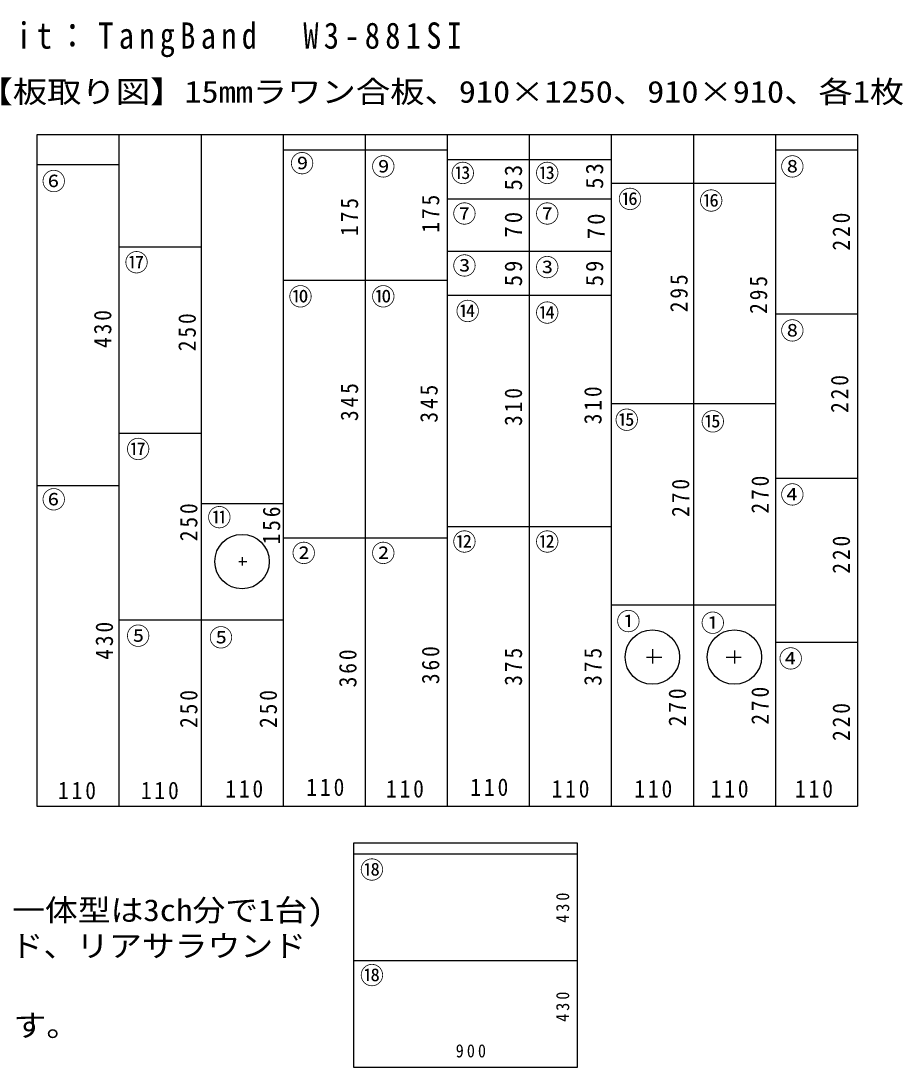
# Model space of a CAD drawing. Units: millimetres, scale not verified. Extents: x -1359 to 819, y -631 to 776.
# Drawn here: x -363 to 819, y -631 to 771 of the extents above; entities that cross this region are included whole.
import ezdxf
from ezdxf.enums import TextEntityAlignment as Align

# ---------------------------------------------------------------- set-up
doc = ezdxf.new("R2010")
doc.units = ezdxf.units.MM
doc.header["$LTSCALE"] = 8
doc.layers.add('0-0', color=7, linetype='Continuous')
doc.styles.add('ＭＳ ゴシック', font='')
doc.styles.get('ＭＳ ゴシック').set_extended_font_data('MS Gothic')

msp = doc.modelspace()

# ---------------------------------------------------------------- linework, layer by layer
at = {"layer": '0-0'}
for p, q in [((-341.658, 618.713), (-341.658, -281.287)), ((758.342, 618.713), (-341.658, 618.713)), ((-231.658, 618.713), (-231.658, -281.287)), ((-121.658, 618.713), (-121.658, -281.287)), ((-11.658, 618.713), (-11.658, -281.287)), ((98.342, 618.713), (98.342, -281.287)), ((208.342, 618.713), (208.342, -281.287)), ((318.342, 618.713), (318.342, -281.287)), ((428.342, 618.713), (428.342, -281.287)), ((538.342, 618.713), (538.342, -281.287)), ((648.342, 618.713), (648.342, -281.287)), ((758.342, 618.713), (758.342, -281.287)), ((-11.658, 598.713), (208.342, 598.713)), ((648.342, 598.713), (758.342, 598.713)), ((-341.658, 578.713), (-231.658, 578.713)), ((208.342, 585.713), (428.342, 585.713)), ((428.342, 553.713), (648.342, 553.713)), ((208.342, 532.713), (428.342, 532.713)), ((-231.658, 468.713), (-121.658, 468.713)), ((208.342, 462.713), (428.342, 462.713)), ((-11.658, 423.713), (208.342, 423.713)), ((208.342, 403.713), (428.342, 403.713)), ((648.342, 378.713), (758.342, 378.713)), ((428.342, 258.713), (648.342, 258.713)), ((-231.658, 218.713), (-121.658, 218.713)), ((648.342, 158.713), (758.342, 158.713)), ((-341.658, 148.713), (-231.658, 148.713)), ((-121.658, 124.713), (-11.658, 124.713)), ((208.342, 93.713), (428.342, 93.713)), ((-11.658, 78.713), (208.342, 78.713)), ((-71.137, 46.713), (-60.346, 46.713)), ((-66.658, 52.501), (-66.658, 41.347)), ((428.342, -11.287), (648.342, -11.287)), ((-231.658, -31.287), (-11.658, -31.287)), ((648.342, -61.287), (758.342, -61.287)), ((475.726, -81.287), (495.843, -81.287)), ((483.342, -70.849), (483.342, -89.685)), ((582.274, -81.287), (602.391, -81.287)), ((593.342, -72.298), (593.342, -89.685)), ((-341.658, -281.287), (758.342, -281.287)), ((82.85, -344.735), (382.85, -344.735)), ((82.85, -487.735), (382.85, -487.735))]:
    msp.add_line(p, q, dxfattribs=at)
msp.add_lwpolyline([(82.85, -630.735), (382.85, -630.735), (382.85, -330.735), (82.85, -330.735)], close=True, dxfattribs=at)
for centre in [(-66.658, 46.713), (483.342, -81.287), (593.342, -81.287)]:
    msp.add_circle(centre, 36.5, dxfattribs=at)

# ---------------------------------------------------------------- texts
at = {"layer": '0-0', "style": 'ＭＳ ゴシック'}
for s, width, p in [('【板取り図】15mmラワン合板、910×1250、910×910、各1枚', 1.15, (-420, 652.85)), ('独立型フロントL、R、センター各1台(一体型は3ch分で1台)', 1.1, (-1122.902, -443.938)), ('フロントサラウンド、サイドサラウンド、リアサラウンド', 1.1, (-1125.078, -491.813)), ('計9台で15mmラワン合板を1.5枚使います。', 1.1, (-1120.725, -598.446))]:
    msp.add_text(s, height=29.33, dxfattribs=dict(at, width=width)).set_placement(p, align=Align.BOTTOM_LEFT)
at = {"layer": '0-0', "color": 5, "style": 'ＭＳ ゴシック'}
for s, p in [('⑨', (-2.176, 561.451)), ('⑨', (106.632, 557.098)), ('⑧', (655.026, 557.098)), ('⑬', (213.264, 548.394)), ('⑬', (326.425, 548.394)), ('⑥', (-335.13, 537.513)), ('⑯', (437.409, 513.575)), ('⑯', (546.218, 511.399)), ('⑦', (215.44, 493.99)), ('⑦', (326.425, 493.99)), ('⑰', (-224.145, 428.705)), ('③', (215.44, 424.352)), ('③', (326.425, 422.176)), ('⑩', (-4.352, 383.005)), ('⑩', (106.632, 383.005)), ('⑭', (219.793, 363.42)), ('⑭', (326.425, 361.244)), ('⑧', (655.026, 337.306)), ('⑮', (433.057, 217.617)), ('⑮', (548.394, 215.44)), ('⑰', (-221.969, 178.446)), ('⑥', (-335.13, 110.984)), ('④', (655.026, 117.513)), ('⑪', (-113.161, 87.047)), ('⑫', (215.44, 54.404)), ('⑫', (326.425, 54.404)), ('②', (0, 39.171)), ('②', (106.632, 39.171)), ('①', (435.233, -52.228)), ('①', (548.394, -54.404)), ('⑤', (-221.969, -71.813)), ('⑤', (-110.984, -73.99)), ('④', (652.85, -102.28)), ('⑱', (91.399, -385.181)), ('⑱', (91.399, -526.632))]:
    msp.add_text(s, height=23.46, dxfattribs=at).set_placement(p, align=Align.BOTTOM_LEFT)
at = {"layer": '0-0', "color": 5, "insert": (-424.352, 722.487), "char_height": 35.19, "attachment_point": 7, "style": 'ＭＳ ゴシック'}
msp.add_mtext('\\T1.35;\\W0.85;unit：TangBand\u3000W3-881SI', dxfattribs=at)
at = {"layer": '0-0', "attachment_point": 7, "rotation": 90, "style": 'ＭＳ ゴシック'}
for s, insert, char_height in [('\\T1.27;\\W0.95;53', (309.016, 544.041), 23.46), ('\\T1.27;\\W0.95;53', (417.824, 546.218), 23.46), ('\\T1.27;\\W0.9;175', (198.031, 487.461), 23.46), ('\\T1.27;\\W0.9;175', (89.223, 483.109), 23.46), ('\\T1.27;\\W0.95;70', (309.016, 480.933), 23.46), ('\\T1.27;\\W0.95;70', (420, 478.756), 23.46), ('\\T1.27;\\W0.9;220', (748.601, 463.523), 23.46), ('\\T1.27;\\W0.95;59', (309.016, 415.648), 23.46), ('\\T1.27;\\W0.95;59', (417.824, 415.648), 23.46), ('\\T1.27;\\W0.9;295', (530.984, 380.829), 23.46), ('\\T1.27;\\W0.9;295', (637.617, 378.653), 23.46), ('\\T1.27;\\W0.9;430', (-241.554, 332.953), 23.46), ('\\T1.27;\\W0.9;250', (-128.394, 328.601), 23.46), ('\\T1.27;\\W0.9;220', (746.425, 245.907), 23.46), ('\\T1.27;\\W0.9;345', (89.223, 235.026), 23.46), ('\\T1.27;\\W0.9;345', (195.855, 232.85), 23.46), ('\\T1.27;\\W0.9;310', (309.016, 228.497), 23.46), ('\\T1.27;\\W0.9;310', (415.648, 230.674), 23.46), ('\\T1.27;\\W0.9;270', (533.161, 106.632), 23.46), ('\\T1.27;\\W0.9;270', (639.793, 110.984), 23.46), ('\\T1.27;\\W0.9;250', (-126.218, 73.99), 23.46), ('\\T1.27;\\W0.9;156', (-15.233, 69.637), 23.46), ('\\T1.27;\\W0.9;220', (748.601, 30.466), 23.46), ('\\T1.27;\\W0.9;430', (-239.378, -84.87), 23.46), ('\\T1.27;\\W0.9;360', (198.031, -117.513), 23.46), ('\\T1.27;\\W0.9;360', (87.047, -121.865), 23.46), ('\\T1.27;\\W0.9;375', (309.016, -119.689), 23.46), ('\\T1.27;\\W0.9;375', (415.648, -119.689), 23.46), ('\\T1.27;\\W0.9;270', (528.808, -174.093), 23.46), ('\\T1.27;\\W0.9;270', (639.793, -171.917), 23.46), ('\\T1.27;\\W0.9;250', (-126.218, -176.269), 23.46), ('\\T1.27;\\W0.9;250', (-19.585, -176.269), 23.46), ('\\T1.27;\\W0.9;220', (748.601, -193.679), 23.46), ('\\T1.38;\\W0.9;430', (372.124, -437.409), 17.6), ('\\T1.38;\\W0.9;430', (372.124, -570.155), 17.6)]:
    msp.add_mtext(s, dxfattribs=dict(at, insert=insert, char_height=char_height))
at = {"layer": '0-0', "attachment_point": 7, "style": 'ＭＳ ゴシック'}
for s, insert, char_height in [('\\T1.27;\\W0.9;110', (-313.368, -272.021), 23.46), ('\\T1.27;\\W0.9;110', (-202.383, -272.021), 23.46), ('\\T1.27;\\W0.9;110', (-89.223, -269.845), 23.46), ('\\T1.27;\\W0.9;110', (19.585, -267.668), 23.46), ('\\T1.27;\\W0.9;110', (126.218, -269.845), 23.46), ('\\T1.27;\\W0.9;110', (239.378, -267.668), 23.46), ('\\T1.27;\\W0.9;110', (348.187, -269.845), 23.46), ('\\T1.27;\\W0.9;110', (459.171, -269.845), 23.46), ('\\T1.27;\\W0.9;110', (561.451, -269.845), 23.46), ('\\T1.27;\\W0.9;110', (674.611, -269.845), 23.46), ('\\T1.38;\\W0.9;900', (219.793, -618.031), 17.6)]:
    msp.add_mtext(s, dxfattribs=dict(at, insert=insert, char_height=char_height))

doc.saveas('drawing.dxf')
